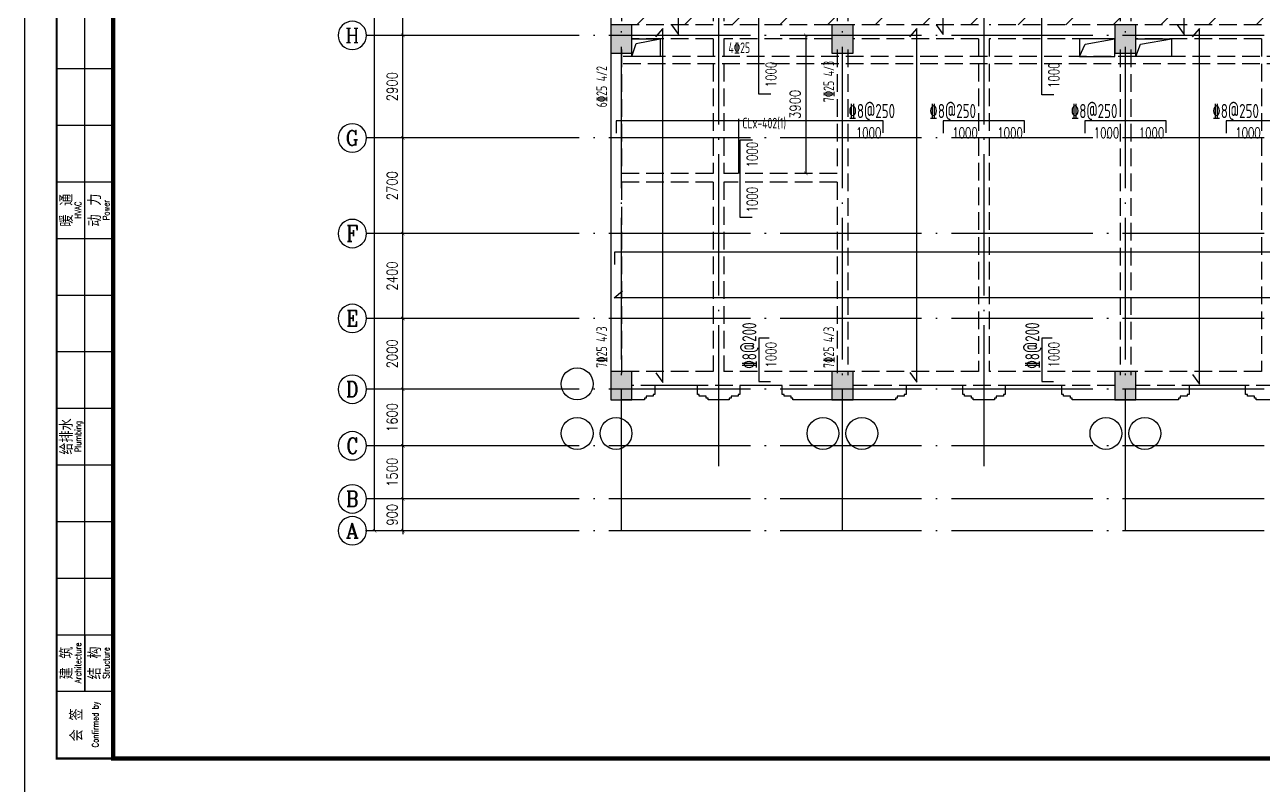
# Model space of a CAD drawing. Header units: millimetres. Extents: x 2998490 to 15040601, y 444546 to 7822218.
# Drawn here: x 14602150 to 14637164, y 7570109 to 7591602 of the extents above; entities that cross this region are included whole.
import ezdxf
from ezdxf.enums import TextEntityAlignment as Align

# ---------------------------------------------------------------- set-up
doc = ezdxf.new("R2010")
doc.units = ezdxf.units.MM
doc.header["$LTSCALE"] = 2000
doc.linetypes.add('DASH', pattern=[0.35, 0.25, -0.1])
doc.linetypes.add('DOTE', pattern=[2.42, 2, -0.2, 0.02, -0.2])
for name, color, linetype in [('3-AXIS', 3, 'Continuous'), ('3-AXIS_TEXT', 7, 'Continuous'), ('3-ban', 84, 'Continuous'), ('3-ban-hatch', 9, 'Continuous'), ('3-ban-rein', 1, 'Continuous'), ('3-ban-TEXT', 7, 'Continuous'), ('3-COLUMN-UP', 2, 'Continuous'), ('3-dote', 43, 'DOTE'), ('3-HATCH', 8, 'Continuous'), ('3-liang-rein-X', 54, 'Continuous'), ('3-liang-rein-Y', 130, 'Continuous'), ('3-liang-R截面-X', 50, 'Continuous'), ('3-liang-s-1', 44, 'Continuous'), ('3-liang-xu', 120, 'DASH'), ('3-装饰线脚', 7, 'Continuous'), ('AXIS', 3, 'Continuous'), ('AXIS_TEXT', 7, 'Continuous'), ('图框', 7, 'Continuous')]:
    doc.layers.add(name, color=color, linetype=linetype)
doc.styles.add('_TCH_AXIS', font='COMPLEX', dxfattribs={"bigfont": 'GBCBIG'})
doc.styles.add('COMPLEX', font='COMPLEX')
doc.styles.add('DIM_FONT', font='SIMPLEX', dxfattribs={"width": 0.8, "bigfont": 'HZTXT'})
doc.styles.add('TJ1', font='tj-romans1.shx', dxfattribs={"width": 0.8, "bigfont": 'tj-hztxt1.shx'})
doc.styles.add('TKZ2_tjkts.shx', font='tjromant.shx', dxfattribs={"bigfont": 'tjkts.shx'})
doc.styles.add('TSSD_Rein', font='Tssdeng.shx', dxfattribs={"width": 0.7, "bigfont": 'hztxt.shx'})
doc.dimstyles.new('DIMN100', dxfattribs={"dimtxt": 300, "dimasz": 100, "dimexe": 250, "dimexo": 300, "dimgap": 150, "dimtad": 1, "dimdec": 0, "dimzin": 0, "dimdsep": 46, "dimtxsty": 'DIM_FONT', "dimblk": 'ARCHTICK', "dimcen": 0.09, "dimclrt": 7, "dimazin": 2, "dimtfac": 1, "dimtdec": 0, "dimtix": 1, "dimtmove": 2, "dimatfit": 3, "dimldrblk": 'ARCHTICK', "dimfxl": 0, "dimtolj": 1, "dimtzin": 0, "dimarcsym": 0})

# ---------------------------------------------------------------- blocks, each defined once
blk = doc.blocks.new('TJAD_TK_A0')
at = {"layer": '图框'}
for p, q in [((973, -441.7), (973, 399.3)), ((990, -412.7), (990, -156.7)), ((982, -236.7), (998, -236.7)), ((982, -252.7), (998, -252.7)), ((982, -268.7), (998, -268.7)), ((982, -284.7), (998, -284.7)), ((982, -300.7), (998, -300.7)), ((982, -316.7), (998, -316.7)), ((982, -332.7), (998, -332.7)), ((982, -348.7), (998, -348.7)), ((982, -364.7), (998, -364.7)), ((982, -380.7), (998, -380.7)), ((982, -396.7), (998, -396.7)), ((990, -396.7), (990, -412.7)), ((982, -412.7), (998, -412.7))]:
    blk.add_line(p, q, dxfattribs=at)
at = {"layer": '图框', "const_width": 1.2}
blk.add_lwpolyline([(2152, -431.7), (2152, 389.3), (998, 389.3), (998, -431.7)], close=True, dxfattribs=at)
at = {"layer": '图框', "const_width": 0.6}
blk.add_lwpolyline([(998, -431.7), (982, -431.7), (982, -156.7), (998, -156.7)], dxfattribs=at)
at = {"layer": '图框', "style": 'TKZ2_tjkts.shx'}
for s, p in [('暖 通', (984.79, -276.7)), ('动 力', (992.79, -276.7)), ('给排水', (984.79, -340.7)), ('建 筑', (984.79, -404.7)), ('结 构', (992.79, -404.7)), ('会 签', (987.62, -422.2))]:
    blk.add_text(s, height=3.6, rotation=90, dxfattribs=at).set_placement(p, align=Align.MIDDLE_CENTER)
at = {"layer": '图框', "style": 'TKZ2_tjkts.shx', "width": 0.8}
for s, p in [('HVAC', (988.02, -276.7)), ('Power', (996.02, -276.7)), ('Plumbing', (988.02, -340.7)), ('Architecture', (988.02, -404.7)), ('Structure', (996.02, -404.7)), ('Confirmed by', (992.95, -422.09))]:
    blk.add_text(s, height=1.8, rotation=90, dxfattribs=at).set_placement(p, align=Align.MIDDLE_CENTER)
blk = doc.blocks.new('_ArchTick')
at = {"color": 0, "linetype": 'ByBlock', "const_width": 0.15}
blk.add_lwpolyline([(-0.5, -0.5), (0.5, 0.5)], dxfattribs=at)
blk = doc.blocks.new('*D290')
at = {"layer": 'AXIS', "color": 0, "lineweight": -2}
for p, q in [((14612837, 7578202), (14612837, 7578302)), ((14615016, 7578202), (14612587, 7578202)), ((14612837, 7577302), (14612837, 7578202)), ((14615016, 7577302), (14612587, 7577302)), ((14612837, 7577302), (14612837, 7577202))]:
    blk.add_line(p, q, dxfattribs=at)
at = {"layer": 'Defpoints', "color": 0}
for p in [(14612837, 7578202), (14615316, 7578202), (14615316, 7577302)]:
    blk.add_point(p, dxfattribs=at)
at = {"layer": 'AXIS', "color": 0, "lineweight": -2, "xscale": 100, "yscale": 100, "zscale": 100}
for p, rotation in [((14612837, 7578202), 270), ((14612837, 7577302), 90)]:
    blk.add_blockref('_ArchTick', p, dxfattribs=dict(at, rotation=rotation))
at = {"layer": 'AXIS', "color": 7, "insert": (14612537, 7577752), "char_height": 300, "attachment_point": 5, "rotation": 90, "style": 'DIM_FONT'}
blk.add_mtext('\\A1;900', dxfattribs=at)
blk = doc.blocks.new('*D291')
at = {"layer": 'AXIS', "color": 0, "lineweight": -2}
for p, q in [((14615016, 7579702), (14612587, 7579702)), ((14612837, 7578202), (14612837, 7579702)), ((14615016, 7578202), (14612587, 7578202))]:
    blk.add_line(p, q, dxfattribs=at)
at = {"layer": 'Defpoints', "color": 0}
for p in [(14612837, 7579702), (14615316, 7579702), (14615316, 7578202)]:
    blk.add_point(p, dxfattribs=at)
at = {"layer": 'AXIS', "color": 0, "lineweight": -2, "xscale": 100, "yscale": 100, "zscale": 100}
for p, rotation in [((14612837, 7579702), 90), ((14612837, 7578202), 270)]:
    blk.add_blockref('_ArchTick', p, dxfattribs=dict(at, rotation=rotation))
at = {"layer": 'AXIS', "color": 7, "insert": (14612537, 7578952), "char_height": 300, "attachment_point": 5, "rotation": 90, "style": 'DIM_FONT'}
blk.add_mtext('\\A1;1500', dxfattribs=at)
blk = doc.blocks.new('*D292')
at = {"layer": 'AXIS', "color": 0, "lineweight": -2}
for p, q in [((14615016, 7581302), (14612587, 7581302)), ((14612837, 7579702), (14612837, 7581302)), ((14615016, 7579702), (14612587, 7579702))]:
    blk.add_line(p, q, dxfattribs=at)
at = {"layer": 'Defpoints', "color": 0}
for p in [(14612837, 7581302), (14615316, 7581302), (14615316, 7579702)]:
    blk.add_point(p, dxfattribs=at)
at = {"layer": 'AXIS', "color": 0, "lineweight": -2, "xscale": 100, "yscale": 100, "zscale": 100}
for p, rotation in [((14612837, 7581302), 90), ((14612837, 7579702), 270)]:
    blk.add_blockref('_ArchTick', p, dxfattribs=dict(at, rotation=rotation))
at = {"layer": 'AXIS', "color": 7, "insert": (14612537, 7580502), "char_height": 300, "attachment_point": 5, "rotation": 90, "style": 'DIM_FONT'}
blk.add_mtext('\\A1;1600', dxfattribs=at)
blk = doc.blocks.new('*D293')
at = {"layer": 'AXIS', "color": 0, "lineweight": -2}
for p, q in [((14615016, 7583302), (14612587, 7583302)), ((14612837, 7581302), (14612837, 7583302)), ((14615016, 7581302), (14612587, 7581302))]:
    blk.add_line(p, q, dxfattribs=at)
at = {"layer": 'Defpoints', "color": 0}
for p in [(14612837, 7583302), (14615316, 7583302), (14615316, 7581302)]:
    blk.add_point(p, dxfattribs=at)
at = {"layer": 'AXIS', "color": 0, "lineweight": -2, "xscale": 100, "yscale": 100, "zscale": 100}
for p, rotation in [((14612837, 7583302), 90), ((14612837, 7581302), 270)]:
    blk.add_blockref('_ArchTick', p, dxfattribs=dict(at, rotation=rotation))
at = {"layer": 'AXIS', "color": 7, "insert": (14612537, 7582302), "char_height": 300, "attachment_point": 5, "rotation": 90, "style": 'DIM_FONT'}
blk.add_mtext('\\A1;2000', dxfattribs=at)
blk = doc.blocks.new('*D294')
at = {"layer": 'AXIS', "color": 0, "lineweight": -2}
for p, q in [((14615016, 7585702), (14612587, 7585702)), ((14612837, 7583302), (14612837, 7585702)), ((14615016, 7583302), (14612587, 7583302))]:
    blk.add_line(p, q, dxfattribs=at)
at = {"layer": 'Defpoints', "color": 0}
for p in [(14612837, 7585702), (14615316, 7585702), (14615316, 7583302)]:
    blk.add_point(p, dxfattribs=at)
at = {"layer": 'AXIS', "color": 0, "lineweight": -2, "xscale": 100, "yscale": 100, "zscale": 100}
for p, rotation in [((14612837, 7585702), 90), ((14612837, 7583302), 270)]:
    blk.add_blockref('_ArchTick', p, dxfattribs=dict(at, rotation=rotation))
at = {"layer": 'AXIS', "color": 7, "insert": (14612537, 7584502), "char_height": 300, "attachment_point": 5, "rotation": 90, "style": 'DIM_FONT'}
blk.add_mtext('\\A1;2400', dxfattribs=at)
blk = doc.blocks.new('*D295')
at = {"layer": 'AXIS', "color": 0, "lineweight": -2}
for p, q in [((14615016, 7588402), (14612587, 7588402)), ((14612837, 7585702), (14612837, 7588402)), ((14615016, 7585702), (14612587, 7585702))]:
    blk.add_line(p, q, dxfattribs=at)
at = {"layer": 'Defpoints', "color": 0}
for p in [(14612837, 7588402), (14615316, 7588402), (14615316, 7585702)]:
    blk.add_point(p, dxfattribs=at)
at = {"layer": 'AXIS', "color": 0, "lineweight": -2, "xscale": 100, "yscale": 100, "zscale": 100}
for p, rotation in [((14612837, 7588402), 90), ((14612837, 7585702), 270)]:
    blk.add_blockref('_ArchTick', p, dxfattribs=dict(at, rotation=rotation))
at = {"layer": 'AXIS', "color": 7, "insert": (14612537, 7587052), "char_height": 300, "attachment_point": 5, "rotation": 90, "style": 'DIM_FONT'}
blk.add_mtext('\\A1;2700', dxfattribs=at)
blk = doc.blocks.new('*D296')
at = {"layer": 'AXIS', "color": 0, "lineweight": -2}
for p, q in [((14615016, 7591302), (14612587, 7591302)), ((14612837, 7588402), (14612837, 7591302)), ((14615016, 7588402), (14612587, 7588402))]:
    blk.add_line(p, q, dxfattribs=at)
at = {"layer": 'Defpoints', "color": 0}
for p in [(14612837, 7591302), (14615316, 7591302), (14615316, 7588402)]:
    blk.add_point(p, dxfattribs=at)
at = {"layer": 'AXIS', "color": 0, "lineweight": -2, "xscale": 100, "yscale": 100, "zscale": 100}
for p, rotation in [((14612837, 7591302), 90), ((14612837, 7588402), 270)]:
    blk.add_blockref('_ArchTick', p, dxfattribs=dict(at, rotation=rotation))
at = {"layer": 'AXIS', "color": 7, "insert": (14612537, 7589852), "char_height": 300, "attachment_point": 5, "rotation": 90, "style": 'DIM_FONT'}
blk.add_mtext('\\A1;2900', dxfattribs=at)
blk = doc.blocks.new('*D297')
at = {"layer": 'AXIS', "color": 0, "lineweight": -2}
for p, q in [((14615016, 7595302), (14612587, 7595302)), ((14612837, 7591302), (14612837, 7595302)), ((14615016, 7591302), (14612587, 7591302))]:
    blk.add_line(p, q, dxfattribs=at)
at = {"layer": 'Defpoints', "color": 0}
for p in [(14612837, 7595302), (14615316, 7595302), (14615316, 7591302)]:
    blk.add_point(p, dxfattribs=at)
at = {"layer": 'AXIS', "color": 0, "lineweight": -2, "xscale": 100, "yscale": 100, "zscale": 100}
for p, rotation in [((14612837, 7595302), 90), ((14612837, 7591302), 270)]:
    blk.add_blockref('_ArchTick', p, dxfattribs=dict(at, rotation=rotation))
at = {"layer": 'AXIS', "color": 7, "insert": (14612537, 7593302), "char_height": 300, "attachment_point": 5, "rotation": 90, "style": 'DIM_FONT'}
blk.add_mtext('\\A1;4000', dxfattribs=at)
blk = doc.blocks.new('*D274')
at = {"layer": 'AXIS', "color": 0, "lineweight": -2}
for p, q in [((14615816, 7605302), (14611787, 7605302)), ((14612037, 7577302), (14612037, 7605302)), ((14615816, 7577302), (14611787, 7577302))]:
    blk.add_line(p, q, dxfattribs=at)
at = {"layer": 'Defpoints', "color": 0}
for p in [(14612037, 7605302), (14616116, 7605302), (14616116, 7577302)]:
    blk.add_point(p, dxfattribs=at)
at = {"layer": 'AXIS', "color": 0, "lineweight": -2, "xscale": 100, "yscale": 100, "zscale": 100}
for p, rotation in [((14612037, 7605302), 90), ((14612037, 7577302), 270)]:
    blk.add_blockref('_ArchTick', p, dxfattribs=dict(at, rotation=rotation))
at = {"layer": 'AXIS', "color": 7, "insert": (14611636, 7593321), "char_height": 300, "attachment_point": 5, "rotation": 90, "style": 'DIM_FONT'}
blk.add_mtext('\\A1;28000', dxfattribs=at)
blk = doc.blocks.new('_AXISO')
blk.add_circle((0, 0), 0.5)
at = {"layer": '3-AXIS_TEXT', "style": 'COMPLEX', "width": 1.041667}
blk.add_attdef('A', text='', height=0.56, dxfattribs=at).set_placement((-0.25, -0.28), (0.25, -0.28), align=Align.FIT)
blk = doc.blocks.new('*D1827')
at = {"layer": '3-ban', "color": 0, "lineweight": -2}
for p, q in [((14624334, 7591302), (14623981, 7591302)), ((14624231, 7591302), (14624231, 7587402)), ((14624334, 7587402), (14623981, 7587402))]:
    blk.add_line(p, q, dxfattribs=at)
at = {"layer": 'Defpoints', "color": 0}
for p in [(14624634, 7591302), (14624231, 7587402), (14624634, 7587402)]:
    blk.add_point(p, dxfattribs=at)
at = {"layer": '3-ban', "color": 0, "lineweight": -2, "xscale": 100, "yscale": 100, "zscale": 100}
for p, rotation in [((14624231, 7591302), 90), ((14624231, 7587402), 270)]:
    blk.add_blockref('_ArchTick', p, dxfattribs=dict(at, rotation=rotation))
at = {"layer": '3-ban', "color": 7, "insert": (14623931, 7589352), "char_height": 300, "attachment_point": 5, "rotation": 90, "style": 'DIM_FONT'}
blk.add_mtext('\\A1;3900', dxfattribs=at)

msp = doc.modelspace()

# ---------------------------------------------------------------- hatches: boundary and pattern name
at = {"layer": '3-ban-hatch'}
h = msp.add_hatch(dxfattribs=at)
h.set_pattern_fill('ANSI31', color=8, scale=300, style=0)
h.set_pattern_definition([(225, (29074325.8, 15266828), (673.51921, -673.51921), [])])
h.paths.add_polyline_path([(14691566.9, 7595002), (14691566.9, 7588602), (14692155.7, 7588602), (14692660.5, 7588297.4), (14695264, 7585694.7), (14695493.1, 7585140.6), (14695493.1, 7581461.7), (14695262.8, 7580908.1), (14692660.8, 7578306), (14692106.7, 7578077), (14688427.3, 7578077), (14687873.3, 7578306.2), (14685271.6, 7580907.9), (14685041.9, 7581461.7), (14685041.9, 7583002), (14681566.9, 7583002), (14681566.9, 7588602), (14681566.9, 7591302), (14681566.9, 7591602), (14618716.9, 7591602), (14618716.9, 7595002)])
at = {"layer": '3-HATCH'}
for points in [[(14619316.9, 7591602), (14618716.9, 7591602), (14618716.9, 7590802), (14619316.9, 7590802)], [(14625566.9, 7591602), (14624966.9, 7591602), (14624966.9, 7590802), (14625566.9, 7590802)], [(14633566.9, 7591602), (14632966.9, 7591602), (14632966.9, 7590802), (14633566.9, 7590802)], [(14619316.9, 7581802), (14618716.9, 7581802), (14618716.9, 7581002), (14619316.9, 7581002)], [(14625566.9, 7581802), (14624966.9, 7581802), (14624966.9, 7581002), (14625566.9, 7581002)], [(14633566.9, 7581802), (14632966.9, 7581802), (14632966.9, 7581002), (14633566.9, 7581002)]]:
    msp.add_hatch(color=256, dxfattribs=at).paths.add_polyline_path(points)

# ---------------------------------------------------------------- linework, layer by layer
at = {"layer": '3-AXIS', "color": 15, "linetype": 'DOTE'}
for p, q in [((14619016.8, 7577302), (14619016.8, 7607816.5)), ((14625266.8, 7577302), (14625266.8, 7607816.5)), ((14633266.8, 7577302), (14633266.8, 7607816.5)), ((14695266.8, 7591302), (14614408.5, 7591302)), ((14695266.8, 7588402), (14614408.5, 7588402)), ((14695266.8, 7585702), (14614408.5, 7585702)), ((14695266.8, 7583302), (14614408.5, 7583302)), ((14695266.8, 7581302), (14614408.5, 7581302)), ((14695266.8, 7579702), (14614408.5, 7579702)), ((14695266.8, 7578202), (14614408.5, 7578202)), ((14695266.8, 7577302), (14614408.5, 7577302))]:
    msp.add_line(p, q, dxfattribs=at)
at = {"layer": '3-ban-rein'}
for points in [[(14620436.4, 7591597.8), (14620629.8, 7591324.1), (14620629.8, 7595281.4), (14620426.7, 7595052)], [(14627919.7, 7591597.8), (14628113.1, 7591324.1), (14628113.1, 7595281.4), (14627910, 7595052)], [(14634731.8, 7591597.8), (14634925.2, 7591324.1), (14634925.2, 7595281.4), (14634722.1, 7595052)], [(14623245.3, 7589639.9), (14622907.3, 7589639.9), (14622907.3, 7592602), (14623253.3, 7592602)], [(14631245.3, 7589619.1), (14630907.3, 7589619.1), (14630907.3, 7592602), (14631253.3, 7592602)], [(14619995.9, 7581762.5), (14620189.3, 7581488.8), (14620189.3, 7591492.3), (14619986.2, 7591262.9)], [(14627177.3, 7581771.1), (14627370.7, 7581497.5), (14627370.7, 7591492.3), (14627167.6, 7591262.9)], [(14635166.2, 7581720.8), (14635359.6, 7581447.1), (14635359.6, 7591492.3), (14635156.5, 7591262.9)], [(14626416.8, 7588549.4), (14626416.8, 7588887.3), (14618866.8, 7588887.3), (14618866.8, 7588541.3)], [(14630416.8, 7588549.4), (14630416.8, 7588887.3), (14628116.8, 7588887.3), (14628116.8, 7588541.3)], [(14634416.8, 7588549.4), (14634416.8, 7588887.3), (14632116.8, 7588887.3), (14632116.8, 7588541.3)], [(14638416.8, 7588549.4), (14638416.8, 7588887.3), (14636116.8, 7588887.3), (14636116.8, 7588541.3)], [(14622714.7, 7586152), (14622376.7, 7586152), (14622376.7, 7588349.7), (14622722.8, 7588349.7)], [(14682530.9, 7584833.4), (14682530.9, 7585171.4), (14618819.5, 7585171.4), (14618819.5, 7584825.4)], [(14681204.9, 7584076.7), (14681478.5, 7583883.3), (14618817.4, 7583883.3), (14619046.8, 7584086.4)], [(14623199.4, 7582745), (14622907.3, 7582745), (14622907.3, 7581519), (14623236.6, 7581519)], [(14631199.4, 7582745), (14630907.3, 7582745), (14630907.3, 7581519), (14631236.6, 7581519)]]:
    msp.add_lwpolyline(points, dxfattribs=at)
at = {"layer": '3-COLUMN-UP'}
for points in [[(14619316.9, 7591602), (14618716.9, 7591602), (14618716.9, 7590802), (14619316.9, 7590802)], [(14625566.9, 7591602), (14624966.9, 7591602), (14624966.9, 7590802), (14625566.9, 7590802)], [(14633566.9, 7591602), (14632966.9, 7591602), (14632966.9, 7590802), (14633566.9, 7590802)], [(14619316.9, 7581802), (14618716.9, 7581802), (14618716.9, 7581002), (14619316.9, 7581002)], [(14625566.9, 7581802), (14624966.9, 7581802), (14624966.9, 7581002), (14625566.9, 7581002)], [(14633566.9, 7581802), (14632966.9, 7581802), (14632966.9, 7581002), (14633566.9, 7581002)]]:
    msp.add_lwpolyline(points, close=True, dxfattribs=at)
at = {"layer": '3-dote'}
for p, q in [((14621766.8, 7607307.2), (14621766.8, 7579125.6)), ((14629266.8, 7607307.2), (14629266.8, 7579125.6))]:
    msp.add_line(p, q, dxfattribs=at)
at = {"layer": '3-liang-R截面-X'}
msp.add_line((14622329.6, 7588940.4), (14622329.6, 7587402), dxfattribs=at)
at = {"layer": '3-liang-s-1'}
for points in [[(14618716.9, 7605202), (14618716.9, 7581402)], [(14619316.9, 7590702), (14619436.7, 7591074), (14620116.8, 7591202)], [(14631966.8, 7590702), (14632125.7, 7591049.5), (14632966.8, 7591202)], [(14633566.9, 7590702), (14633698.8, 7591049.9), (14634566.8, 7591202)], [(14625266.8, 7581002), (14623866.8, 7581002), (14623866.8, 7581052), (14623816.8, 7581052), (14623816.8, 7581102), (14623616.8, 7581102), (14623616.8, 7581152), (14623566.8, 7581152), (14623566.8, 7581402), (14622366.8, 7581402), (14622366.8, 7581152), (14622316.8, 7581152), (14622316.8, 7581102), (14622116.8, 7581102), (14622116.8, 7581052), (14622066.8, 7581052), (14622066.8, 7581002), (14621466.8, 7581002), (14621466.8, 7581052), (14621416.8, 7581052), (14621416.8, 7581102), (14621216.8, 7581102), (14621216.8, 7581152), (14621166.8, 7581152), (14621166.8, 7581402), (14619966.8, 7581402), (14619966.8, 7581152), (14619916.8, 7581152), (14619916.8, 7581101.7), (14619716.8, 7581101.7), (14619716.8, 7581052), (14619666.8, 7581052), (14619666.8, 7581002), (14619016.8, 7581002)], [(14633266.8, 7581002), (14631766.8, 7581002), (14631766.8, 7581052), (14631716.8, 7581052), (14631716.8, 7581102), (14631516.8, 7581102), (14631516.8, 7581152), (14631466.8, 7581152), (14631466.8, 7581402), (14629866.8, 7581402), (14629866.8, 7581152), (14629816.8, 7581152), (14629816.8, 7581102), (14629616.8, 7581102), (14629616.8, 7581052), (14629566.8, 7581052), (14629566.8, 7581002), (14628966.8, 7581002), (14628966.8, 7581052), (14628916.8, 7581052), (14628916.8, 7581102), (14628716.8, 7581102), (14628716.8, 7581152), (14628666.8, 7581152), (14628666.8, 7581402), (14627066.8, 7581402), (14627066.8, 7581152), (14627016.8, 7581152), (14627016.8, 7581102), (14626816.8, 7581101.7), (14626816.8, 7581052), (14626766.8, 7581052), (14626766.8, 7581002), (14625266.8, 7581002)], [(14637566.8, 7581002), (14636966.8, 7581002), (14636966.8, 7581052), (14636916.8, 7581052), (14636916.8, 7581102), (14636716.8, 7581102), (14636716.8, 7581152), (14636666.8, 7581152), (14636666.8, 7581402), (14635066.8, 7581402), (14635066.8, 7581152), (14635016.8, 7581152), (14635016.8, 7581102), (14634816.8, 7581101.7), (14634816.8, 7581052), (14634766.8, 7581052), (14634766.8, 7581002), (14633266.8, 7581002)]]:
    msp.add_lwpolyline(points, dxfattribs=at)
for points in [[(14619316.9, 7591202), (14620116.8, 7591202), (14620116.8, 7590702), (14619316.9, 7590702)], [(14631966.8, 7590702), (14632966.8, 7590702), (14632966.8, 7591202), (14631966.8, 7591202)], [(14633566.9, 7591202), (14634566.8, 7591202), (14634566.8, 7590702), (14633566.9, 7590702)]]:
    msp.add_lwpolyline(points, close=True, dxfattribs=at)
at = {"layer": '3-liang-xu'}
for p, q in [((14618716.9, 7595002), (14618716.9, 7591602)), ((14619016.9, 7595002), (14619016.9, 7591602)), ((14621616.9, 7595002), (14621616.9, 7591602)), ((14621916.9, 7595002), (14621916.9, 7591602)), ((14625116.9, 7595002), (14625116.9, 7591602)), ((14625416.9, 7595002), (14625416.9, 7591602)), ((14633116.9, 7595002), (14633116.9, 7591602)), ((14633416.9, 7595002), (14633416.9, 7591602)), ((14621616.9, 7591602), (14619316.9, 7591602)), ((14624966.9, 7591602), (14621916.9, 7591602)), ((14629116.9, 7591602), (14625566.9, 7591602)), ((14632966.9, 7591602), (14629416.9, 7591602)), ((14637116.9, 7591602), (14633566.9, 7591602)), ((14621616.9, 7591202), (14619316.9, 7591202)), ((14621616.9, 7591202), (14621616.9, 7587402)), ((14624966.9, 7591202), (14621916.9, 7591202)), ((14621916.9, 7591202), (14621916.9, 7587402)), ((14629116.9, 7591202), (14625566.9, 7591202)), ((14629116.9, 7591202), (14629116.9, 7581802)), ((14632966.9, 7591202), (14629416.9, 7591202)), ((14629416.9, 7591202), (14629416.9, 7581802)), ((14637116.9, 7591202), (14633566.9, 7591202)), ((14637116.9, 7591202), (14637116.9, 7581802)), ((14618716.9, 7590902), (14618716.9, 7581702)), ((14619016.9, 7590902), (14619016.9, 7587402)), ((14625116.9, 7590902), (14625116.9, 7587402)), ((14625416.9, 7590902), (14625416.9, 7581702)), ((14633116.9, 7590902), (14633116.9, 7581702)), ((14633416.9, 7590902), (14633416.9, 7581702)), ((14681166.9, 7590702), (14619016.9, 7590702)), ((14681166.9, 7590502), (14619016.9, 7590502)), ((14621616.9, 7587402), (14619016.9, 7587402)), ((14625116.9, 7587402), (14621916.9, 7587402)), ((14621616.9, 7587152), (14619016.9, 7587152)), ((14619016.9, 7587152), (14619016.9, 7581702)), ((14621616.9, 7587152), (14621616.9, 7581802)), ((14625116.9, 7587152), (14621916.9, 7587152)), ((14621916.9, 7587152), (14621916.9, 7581802)), ((14625116.9, 7587152), (14625116.9, 7581702)), ((14621616.9, 7581802), (14619316.9, 7581802)), ((14624966.9, 7581802), (14621916.9, 7581802)), ((14629116.9, 7581802), (14625566.9, 7581802)), ((14632966.9, 7581802), (14629416.9, 7581802)), ((14637116.9, 7581802), (14633566.9, 7581802)), ((14624966.9, 7581402), (14619316.9, 7581402)), ((14632966.9, 7581402), (14625566.9, 7581402)), ((14640966.9, 7581402), (14633566.9, 7581402))]:
    msp.add_line(p, q, dxfattribs=at)
at = {"layer": '3-装饰线脚'}
for centre in [(14617766.8, 7581452), (14617766.8, 7580052), (14618866.8, 7580052), (14624716.8, 7580052), (14625816.8, 7580052), (14632716.8, 7580052), (14633816.8, 7580052)]:
    msp.add_circle(centre, 450, dxfattribs=at)
at = {"layer": 'AXIS'}
for p, q in [((14615315.7, 7591302), (14611810, 7591302)), ((14615315.7, 7588402.4), (14611810, 7588402.4)), ((14615315.7, 7585702), (14611810, 7585702)), ((14613859.7, 7583302), (14611810, 7583302)), ((14613859.7, 7581302), (14611810, 7581302)), ((14613859.7, 7579702), (14611810, 7579702)), ((14613859.7, 7578202), (14611810, 7578202)), ((14613859.7, 7577302), (14611810, 7577302))]:
    msp.add_line(p, q, dxfattribs=at)

# ---------------------------------------------------------------- block references
ref = msp.add_blockref('_AXISO', (14611410, 7591302), dxfattribs=dict(at, xscale=-800, yscale=800, zscale=800))
ref.add_attrib('A', 'H', dxfattribs={"layer": 'AXIS_TEXT', "height": 405.5, "style": '_TCH_AXIS'}).set_placement((14611216.9, 7591099.2), (14611603.1, 7591099.2), align=Align.FIT)
ref = msp.add_blockref('_AXISO', (14611410, 7588402.4), dxfattribs=dict(at, xscale=-800, yscale=800, zscale=800))
ref.add_attrib('A', 'G', dxfattribs={"layer": 'AXIS_TEXT', "height": 425.2, "style": '_TCH_AXIS'}).set_placement((14611227.8, 7588189.8), (14611592.2, 7588189.8), align=Align.FIT)
ref = msp.add_blockref('_AXISO', (14611410, 7585702), dxfattribs=dict(at, xscale=-800, yscale=800, zscale=800))
ref.add_attrib('A', 'F', dxfattribs={"layer": 'AXIS_TEXT', "height": 445.4, "style": '_TCH_AXIS'}).set_placement((14611240.3, 7585479.3), (14611579.7, 7585479.3), align=Align.FIT)
ref = msp.add_blockref('_AXISO', (14611410, 7583302), dxfattribs=dict(at, xscale=-800, yscale=800, zscale=800))
ref.add_attrib('A', 'E', dxfattribs={"layer": 'AXIS_TEXT', "height": 445.4, "style": '_TCH_AXIS'}).set_placement((14611240.3, 7583079.3), (14611579.7, 7583079.3), align=Align.FIT)
ref = msp.add_blockref('_AXISO', (14611410, 7581302), dxfattribs=dict(at, xscale=-800, yscale=800, zscale=800))
ref.add_attrib('A', 'D', dxfattribs={"layer": 'AXIS_TEXT', "height": 435.3, "style": '_TCH_AXIS'}).set_placement((14611233.8, 7581084.4), (14611586.2, 7581084.4), align=Align.FIT)
ref = msp.add_blockref('_AXISO', (14611410, 7579702), dxfattribs=dict(at, xscale=-800, yscale=800, zscale=800))
ref.add_attrib('A', 'C', dxfattribs={"layer": 'AXIS_TEXT', "height": 455.7, "style": '_TCH_AXIS'}).set_placement((14611247.3, 7579474.1), (14611572.8, 7579474.1), align=Align.FIT)
ref = msp.add_blockref('_AXISO', (14611410, 7578202), dxfattribs=dict(at, xscale=-800, yscale=800, zscale=800))
ref.add_attrib('A', 'B', dxfattribs={"layer": 'AXIS_TEXT', "height": 435.3, "style": '_TCH_AXIS'}).set_placement((14611233.8, 7577984.4), (14611586.2, 7577984.4), align=Align.FIT)
ref = msp.add_blockref('_AXISO', (14611410, 7577302), dxfattribs=dict(at, xscale=-800, yscale=800, zscale=800))
ref.add_attrib('A', 'A', dxfattribs={"layer": 'AXIS_TEXT', "height": 425.2, "style": '_TCH_AXIS'}).set_placement((14611227.8, 7577089.4), (14611592.2, 7577089.4), align=Align.FIT)
at = {"layer": '图框', "xscale": 100, "yscale": 100, "zscale": 100}
msp.add_blockref('TJAD_TK_A0', (14504849.7, 7614033.9), dxfattribs=at)

# ---------------------------------------------------------------- texts
at = {"layer": '3-ban', "style": 'TSSD_Rein', "width": 0.7}
for s, rotation, p in [('%%1328@250', 0.00581, (14625436.6, 7588964.2, -5065)), ('%%1328@250', 0.00581, (14627724.3, 7588964.2, -5065)), ('%%1328@250', 0.00581, (14631724.3, 7588964.2, -5065)), ('%%1328@250', 0.00581, (14635724.3, 7588964.2, -5065)), ('%%1328@200', 90.00581, (14622835.1, 7581881.1, -5065)), ('%%1328@200', 90.00581, (14630835.1, 7581881.1, -5065))]:
    msp.add_text(s, height=400, rotation=rotation, dxfattribs=at).set_placement(p)
at = {"layer": '3-ban-TEXT', "style": 'TJ1', "width": 0.7}
for p in [(14623397.2, 7589836.8), (14631397.2, 7589816), (14622866.6, 7587571.9), (14622866.6, 7586298.9), (14623397.2, 7581914.9), (14631397.2, 7581914.9)]:
    msp.add_text('1000', height=300, rotation=90, dxfattribs=at).set_placement(p)
for p in [(14625646.5, 7588397.4), (14628373.5, 7588397.4), (14629646.5, 7588397.4), (14632373.5, 7588397.4), (14633646.5, 7588397.4), (14636373.5, 7588397.4)]:
    msp.add_text('1000', height=300, dxfattribs=at).set_placement(p)
at = {"layer": '3-liang-rein-X', "style": 'TSSD_Rein', "width": 0.7}
msp.add_text('4%%13225', height=300, dxfattribs=at).set_placement((14622044.6, 7590802))
at = {"layer": '3-liang-rein-Y', "style": 'TSSD_Rein', "width": 0.7}
for s, p in [('7%%13225 4/3', (14625031.4, 7589415.1)), ('6%%13225 4/2', (14618610.5, 7589269.7)), ('7%%13225 4/3', (14618610.5, 7581909)), ('7%%13225 4/3', (14625031.4, 7581902))]:
    msp.add_text(s, height=300, rotation=90, dxfattribs=at).set_placement(p)
at = {"layer": '3-liang-R截面-X', "style": 'TSSD_Rein', "width": 0.7}
msp.add_text('CLx-402(1)', height=300, dxfattribs=at).set_placement((14622437.7, 7588672.7))

# ---------------------------------------------------------------- dimensions: what is measured, and where the dimension line sits
at = {"layer": '3-ban'}
dim = msp.add_linear_dim(base=(14624231.5, 7587402), p1=(14624633.7, 7591302), p2=(14624633.7, 7587402), angle=90, dimstyle='DIMN100', dxfattribs=at)
dim.commit()
dim.dimension.update_dxf_attribs({"geometry": '*D1827', "text_midpoint": (14623931.5, 7589352)})
at = {"layer": 'AXIS'}
dim = msp.add_linear_dim(base=(14612037, 7605302), p1=(14616115.7, 7577302), p2=(14616115.7, 7605302), angle=90, dimstyle='DIMN100', dxfattribs=at)
dim.commit()
dim.dimension.update_dxf_attribs({"geometry": '*D274', "text_midpoint": (14611636.3, 7593320.8), "dimtype": 161})
for p1, p2, picture, middle in [((14615315.7, 7591302), (14615315.7, 7595302), '*D297', (14612537, 7593302)), ((14615315.7, 7588402.4), (14615315.7, 7591302), '*D296', (14612537, 7589852.2)), ((14615315.7, 7585702), (14615315.7, 7588402.4), '*D295', (14612537, 7587052.2)), ((14615315.7, 7583302), (14615315.7, 7585702), '*D294', (14612537, 7584502)), ((14615315.7, 7581302), (14615315.7, 7583302), '*D293', (14612537, 7582302)), ((14615315.7, 7579702), (14615315.7, 7581302), '*D292', (14612537, 7580502)), ((14615315.7, 7578202), (14615315.7, 7579702), '*D291', (14612537, 7578952)), ((14615315.7, 7577302), (14615315.7, 7578202), '*D290', (14612537, 7577752))]:
    dim = msp.add_aligned_dim(p1=p1, p2=p2, distance=2478.7, dimstyle='DIMN100', dxfattribs=at)
    dim.commit()
    dim.dimension.update_dxf_attribs({"geometry": picture, "text_midpoint": middle})

doc.saveas('drawing.dxf')
